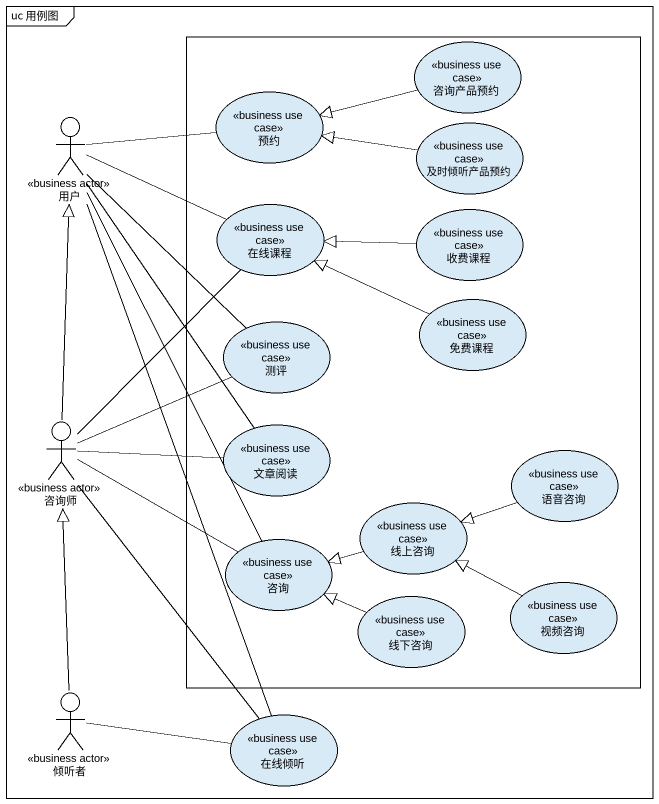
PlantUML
@startuml
mainframe uc 用例图
rectangle " " as rectangle1 {
  usecase 咨询产品预约 <<business use case>>
  usecase 预约 <<business use case>>
  usecase 及时倾听产品预约 <<business use case>>
  usecase 在线课程 <<business use case>>
  usecase 收费课程 <<business use case>>
  usecase 测评 <<business use case>>
  usecase 免费课程 <<business use case>>
  usecase 文章阅读 <<business use case>>
  usecase 语音咨询 <<business use case>>
  usecase 线上咨询 <<business use case>>
  usecase 咨询 <<business use case>>
  usecase 线下咨询 <<business use case>>
  usecase 视频咨询 <<business use case>>
}
actor 用户 <<business actor>>
actor 咨询师 <<business actor>>
actor 倾听者 <<business actor>>
usecase 在线倾听 <<business use case>>
咨询产品预约 -left-|> 预约
用户 -right- 预约
用户 -right- 在线课程
用户 -- 测评
用户 -- 文章阅读
用户 -- 咨询
用户 -- 在线倾听
及时倾听产品预约 -left-|> 预约
收费课程 -left-|> 在线课程
免费课程 -left-|> 在线课程
咨询师 -up-|> 用户
咨询师 -up- 在线课程
咨询师 -right- 测评
咨询师 -right- 文章阅读
咨询师 -right- 咨询
咨询师 -- 在线倾听
语音咨询 -left-|> 线上咨询
线上咨询 -left-|> 咨询
线下咨询 -left-|> 咨询
视频咨询 -left-|> 线上咨询
倾听者 -up-|> 咨询师
倾听者 -right- 在线倾听
@enduml
